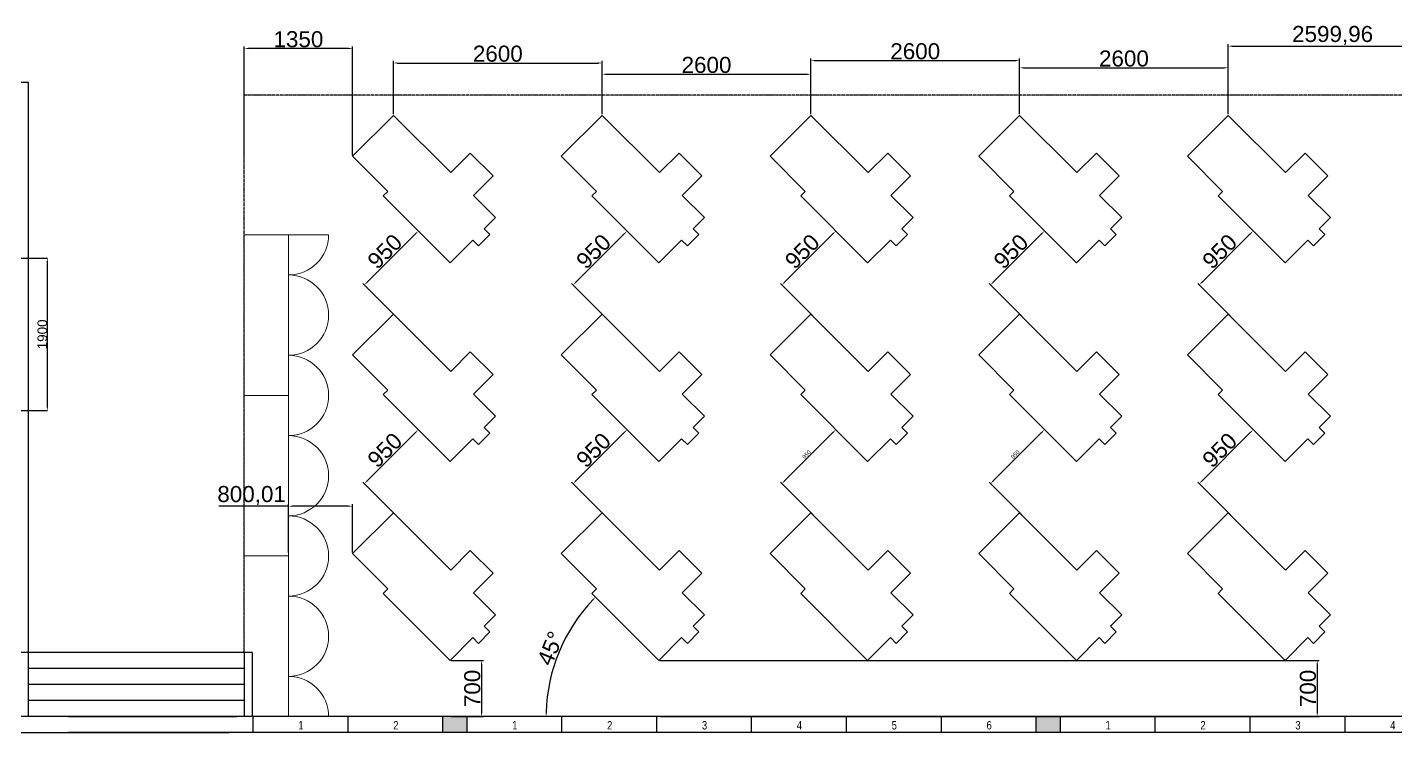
# Model space of a CAD drawing. Header units: millimetres. Extents: x 18768 to 1484868, y -11027 to 520152.
# Drawn here: x 1379301 to 1396347, y 208956 to 217740 of the extents above; entities that cross this region are included whole.
import ezdxf

# ---------------------------------------------------------------- set-up
doc = ezdxf.new("R2010")
doc.units = ezdxf.units.MM
doc.linetypes.add('DIVIDE', pattern=[2.15, 1.5, -0.2, 0.05, -0.15, 0.05, -0.2])
for name, color, linetype in [('A Construir', 1, 'Continuous'), ('L025-IMAGIN', 1, 'DIVIDE'), ('L035-TEXTO', 40, 'Continuous'), ('PAREDES', 7, 'Continuous')]:
    doc.layers.add(name, color=color, linetype=linetype)
doc.styles.get("Standard").update_dxf_attribs({"font": 'arial.ttf'})
doc.dimstyles.new('Anotativo', dxfattribs={"dimscale": 0, "dimtxt": 2.5, "dimasz": 2.5, "dimexe": 1.25, "dimexo": 0.625, "dimtad": 1, "dimtxsty": 'Standard', "dimcen": 2.5, "dimadec": 0, "dimazin": 0, "dimtfac": 1, "dimtmove": 0, "dimatfit": 3, "dimfxl": 1, "dimarcsym": 0})
doc.dimstyles.new('ISO-25', dxfattribs={"dimtxt": 2.5, "dimasz": 2.5, "dimexe": 1.25, "dimexo": 0.625, "dimtad": 1, "dimtxsty": 'Standard', "dimcen": 2.5, "dimadec": 0, "dimazin": 0, "dimtfac": 1, "dimtmove": 0, "dimatfit": 3, "dimfxl": 1, "dimarcsym": 0})

# ---------------------------------------------------------------- blocks, each defined once
blk = doc.blocks.new('*D299')
at = {"color": 0, "lineweight": -2, "transparency": 16777216}
for p, q in [((1379195, 214866), (1379551, 214866)), ((1379550, 214806), (1379550, 213026)), ((1379195, 212966), (1379551, 212966))]:
    blk.add_line(p, q, dxfattribs=at)
at = {"color": 0, "lineweight": 15, "transparency": 16777216}
for points in [[(1379540, 214806), (1379560, 214806), (1379550, 214866)], [(1379540, 213026), (1379560, 213026), (1379550, 212966)]]:
    blk.add_solid(points, dxfattribs=at)
at = {"layer": 'DEFPOINTS', "color": 0, "lineweight": 15, "transparency": 16777216}
for p in [(1379194, 214866), (1379194, 212966), (1379550, 212966)]:
    blk.add_point(p, dxfattribs=at)
at = {"color": 0, "transparency": 16777216, "insert": (1379488, 213916), "char_height": 120, "attachment_point": 5, "rotation": 90}
blk.add_mtext('1900', dxfattribs=at)
blk = doc.blocks.new('*D432')
at = {"layer": 'DEFPOINTS', "color": 0, "linetype": 'ByBlock', "lineweight": 15, "transparency": 16777216}
for p in [(1412341, 210690), (1411507, 209856), (1412674, 209656), (1382003, 209156), (1416653, 209156)]:
    blk.add_point(p, dxfattribs=at)
at = {"layer": 'PAREDES', "color": 0, "linetype": 'ByBlock', "lineweight": -2, "transparency": 16777216}
blk.add_arc((1410807, 209156), 1933, 1.4823, 43.5177, dxfattribs=at)
at = {"layer": 'PAREDES', "color": 0, "linetype": 'ByBlock', "lineweight": 15, "transparency": 16777216}
for points in [[(1412203, 210481), (1412215, 210493), (1412174, 210523)], [(1412747, 209206), (1412731, 209206), (1412740, 209156)]]:
    blk.add_solid(points, dxfattribs=at)
at = {"layer": 'PAREDES', "color": 0, "linetype": 'ByBlock', "lineweight": 15, "transparency": 16777216, "insert": (1412698, 209939), "char_height": 200, "attachment_point": 5, "rotation": 292.5}
blk.add_mtext('45°', dxfattribs=at)
blk = doc.blocks.new('*D433')
at = {"layer": 'DEFPOINTS', "color": 0, "linetype": 'ByBlock', "lineweight": 15, "transparency": 16777216}
for p in [(1384570, 212331), (1383500, 212057), (1383898, 211659)]:
    blk.add_point(p, dxfattribs=at)
at = {"layer": 'PAREDES', "color": 0, "linetype": 'ByBlock', "lineweight": -2, "transparency": 16777216}
for p, q in [((1384561, 212340), (1384154, 212746)), ((1384136, 212693), (1383535, 212092)), ((1383889, 211668), (1383482, 212075))]:
    blk.add_line(p, q, dxfattribs=at)
at = {"layer": 'PAREDES', "color": 0, "linetype": 'ByBlock', "lineweight": 15, "transparency": 16777216}
for points in [[(1384131, 212699), (1384142, 212687), (1384172, 212729)], [(1383530, 212098), (1383541, 212086), (1383500, 212057)]]:
    blk.add_solid(points, dxfattribs=at)
at = {"layer": 'PAREDES', "color": 0, "linetype": 'ByBlock', "lineweight": 15, "transparency": 16777216, "insert": (1383755, 212474), "char_height": 200, "attachment_point": 5, "rotation": 45}
blk.add_mtext('950', dxfattribs=at)
blk = doc.blocks.new('*D434')
at = {"layer": 'DEFPOINTS', "color": 0, "linetype": 'ByBlock', "lineweight": 15, "transparency": 16777216}
for p in [(1384570, 214806), (1383500, 214532), (1383898, 214134)]:
    blk.add_point(p, dxfattribs=at)
at = {"layer": 'PAREDES', "color": 0, "linetype": 'ByBlock', "lineweight": -2, "transparency": 16777216}
for p, q in [((1384136, 215168), (1383535, 214567)), ((1384561, 214815), (1384154, 215221)), ((1383889, 214143), (1383482, 214549))]:
    blk.add_line(p, q, dxfattribs=at)
at = {"layer": 'PAREDES', "color": 0, "linetype": 'ByBlock', "lineweight": 15, "transparency": 16777216}
for points in [[(1384131, 215174), (1384142, 215162), (1384172, 215203)], [(1383530, 214573), (1383541, 214561), (1383500, 214532)]]:
    blk.add_solid(points, dxfattribs=at)
at = {"layer": 'PAREDES', "color": 0, "linetype": 'ByBlock', "lineweight": 15, "transparency": 16777216, "insert": (1383755, 214949), "char_height": 200, "attachment_point": 5, "rotation": 45}
blk.add_mtext('950', dxfattribs=at)
blk = doc.blocks.new('*D435')
at = {"layer": 'DEFPOINTS', "color": 0, "linetype": 'ByBlock', "lineweight": 15, "transparency": 16777216}
for p in [(1389770, 212331), (1388700, 212057), (1389098, 211659)]:
    blk.add_point(p, dxfattribs=at)
at = {"layer": 'PAREDES', "color": 0, "linetype": 'ByBlock', "lineweight": -2, "transparency": 16777216}
for p, q in [((1389761, 212340), (1389354, 212746)), ((1389336, 212693), (1388735, 212092)), ((1389089, 211668), (1388682, 212075))]:
    blk.add_line(p, q, dxfattribs=at)
at = {"layer": 'PAREDES', "color": 0, "linetype": 'ByBlock', "lineweight": 15, "transparency": 16777216}
for points in [[(1389331, 212699), (1389342, 212687), (1389372, 212729)], [(1388730, 212098), (1388741, 212086), (1388700, 212057)]]:
    blk.add_solid(points, dxfattribs=at)
at = {"layer": 'PAREDES', "color": 0, "linetype": 'ByBlock', "lineweight": 15, "transparency": 16777216, "insert": (1389009, 212420), "char_height": 50, "attachment_point": 5, "rotation": 45}
blk.add_mtext('950', dxfattribs=at)
blk = doc.blocks.new('*D436')
at = {"layer": 'DEFPOINTS', "color": 0, "linetype": 'ByBlock', "lineweight": 15, "transparency": 16777216}
for p in [(1389770, 214806), (1388700, 214532), (1389098, 214134)]:
    blk.add_point(p, dxfattribs=at)
at = {"layer": 'PAREDES', "color": 0, "linetype": 'ByBlock', "lineweight": -2, "transparency": 16777216}
for p, q in [((1389336, 215168), (1388735, 214567)), ((1389761, 214815), (1389354, 215221)), ((1389089, 214143), (1388682, 214549))]:
    blk.add_line(p, q, dxfattribs=at)
at = {"layer": 'PAREDES', "color": 0, "linetype": 'ByBlock', "lineweight": 15, "transparency": 16777216}
for points in [[(1389331, 215174), (1389342, 215162), (1389372, 215203)], [(1388730, 214573), (1388741, 214561), (1388700, 214532)]]:
    blk.add_solid(points, dxfattribs=at)
at = {"layer": 'PAREDES', "color": 0, "linetype": 'ByBlock', "lineweight": 15, "transparency": 16777216, "insert": (1388955, 214949), "char_height": 200, "attachment_point": 5, "rotation": 45}
blk.add_mtext('950', dxfattribs=at)
blk = doc.blocks.new('*D437')
at = {"layer": 'DEFPOINTS', "color": 0, "linetype": 'ByBlock', "lineweight": 15, "transparency": 16777216}
for p in [(1392370, 212331), (1391300, 212057), (1391698, 211659)]:
    blk.add_point(p, dxfattribs=at)
at = {"layer": 'PAREDES', "color": 0, "linetype": 'ByBlock', "lineweight": -2, "transparency": 16777216}
for p, q in [((1392361, 212340), (1391954, 212746)), ((1391936, 212693), (1391335, 212092)), ((1391689, 211668), (1391282, 212075))]:
    blk.add_line(p, q, dxfattribs=at)
at = {"layer": 'PAREDES', "color": 0, "linetype": 'ByBlock', "lineweight": 15, "transparency": 16777216}
for points in [[(1391931, 212699), (1391942, 212687), (1391972, 212729)], [(1391330, 212098), (1391341, 212086), (1391300, 212057)]]:
    blk.add_solid(points, dxfattribs=at)
at = {"layer": 'PAREDES', "color": 0, "linetype": 'ByBlock', "lineweight": 15, "transparency": 16777216, "insert": (1391609, 212420), "char_height": 50, "attachment_point": 5, "rotation": 45}
blk.add_mtext('950', dxfattribs=at)
blk = doc.blocks.new('*D438')
at = {"layer": 'DEFPOINTS', "color": 0, "linetype": 'ByBlock', "lineweight": 15, "transparency": 16777216}
for p in [(1392370, 214806), (1391300, 214532), (1391698, 214134)]:
    blk.add_point(p, dxfattribs=at)
at = {"layer": 'PAREDES', "color": 0, "linetype": 'ByBlock', "lineweight": -2, "transparency": 16777216}
for p, q in [((1391936, 215168), (1391335, 214567)), ((1392361, 214815), (1391954, 215221)), ((1391689, 214143), (1391282, 214549))]:
    blk.add_line(p, q, dxfattribs=at)
at = {"layer": 'PAREDES', "color": 0, "linetype": 'ByBlock', "lineweight": 15, "transparency": 16777216}
for points in [[(1391931, 215174), (1391942, 215162), (1391972, 215203)], [(1391330, 214573), (1391341, 214561), (1391300, 214532)]]:
    blk.add_solid(points, dxfattribs=at)
at = {"layer": 'PAREDES', "color": 0, "linetype": 'ByBlock', "lineweight": 15, "transparency": 16777216, "insert": (1391555, 214949), "char_height": 200, "attachment_point": 5, "rotation": 45}
blk.add_mtext('950', dxfattribs=at)
blk = doc.blocks.new('*D439')
at = {"layer": 'DEFPOINTS', "color": 0, "linetype": 'ByBlock', "lineweight": 15, "transparency": 16777216}
for p in [(1394970, 212331), (1393900, 212057), (1394298, 211659)]:
    blk.add_point(p, dxfattribs=at)
at = {"layer": 'PAREDES', "color": 0, "linetype": 'ByBlock', "lineweight": -2, "transparency": 16777216}
for p, q in [((1394961, 212340), (1394554, 212746)), ((1394536, 212693), (1393935, 212092)), ((1394289, 211668), (1393882, 212075))]:
    blk.add_line(p, q, dxfattribs=at)
at = {"layer": 'PAREDES', "color": 0, "linetype": 'ByBlock', "lineweight": 15, "transparency": 16777216}
for points in [[(1394531, 212699), (1394542, 212687), (1394572, 212729)], [(1393930, 212098), (1393941, 212086), (1393900, 212057)]]:
    blk.add_solid(points, dxfattribs=at)
at = {"layer": 'PAREDES', "color": 0, "linetype": 'ByBlock', "lineweight": 15, "transparency": 16777216, "insert": (1394155, 212474), "char_height": 200, "attachment_point": 5, "rotation": 45}
blk.add_mtext('950', dxfattribs=at)
blk = doc.blocks.new('*D440')
at = {"layer": 'DEFPOINTS', "color": 0, "linetype": 'ByBlock', "lineweight": 15, "transparency": 16777216}
for p in [(1394970, 214806), (1393900, 214532), (1394298, 214134)]:
    blk.add_point(p, dxfattribs=at)
at = {"layer": 'PAREDES', "color": 0, "linetype": 'ByBlock', "lineweight": -2, "transparency": 16777216}
for p, q in [((1394536, 215168), (1393935, 214567)), ((1394961, 214815), (1394554, 215221)), ((1394289, 214143), (1393882, 214549))]:
    blk.add_line(p, q, dxfattribs=at)
at = {"layer": 'PAREDES', "color": 0, "linetype": 'ByBlock', "lineweight": 15, "transparency": 16777216}
for points in [[(1394531, 215174), (1394542, 215162), (1394572, 215203)], [(1393930, 214573), (1393941, 214561), (1393900, 214532)]]:
    blk.add_solid(points, dxfattribs=at)
at = {"layer": 'PAREDES', "color": 0, "linetype": 'ByBlock', "lineweight": 15, "transparency": 16777216, "insert": (1394155, 214949), "char_height": 200, "attachment_point": 5, "rotation": 45}
blk.add_mtext('950', dxfattribs=at)
blk = doc.blocks.new('*D441')
at = {"layer": 'DEFPOINTS', "color": 0, "linetype": 'ByBlock', "lineweight": 15, "transparency": 16777216}
for p in [(1387170, 212331), (1386100, 212057), (1386498, 211659)]:
    blk.add_point(p, dxfattribs=at)
at = {"layer": 'PAREDES', "color": 0, "linetype": 'ByBlock', "lineweight": -2, "transparency": 16777216}
for p, q in [((1387161, 212340), (1386754, 212746)), ((1386736, 212693), (1386135, 212092)), ((1386489, 211668), (1386082, 212075))]:
    blk.add_line(p, q, dxfattribs=at)
at = {"layer": 'PAREDES', "color": 0, "linetype": 'ByBlock', "lineweight": 15, "transparency": 16777216}
for points in [[(1386731, 212699), (1386742, 212687), (1386772, 212729)], [(1386130, 212098), (1386141, 212086), (1386100, 212057)]]:
    blk.add_solid(points, dxfattribs=at)
at = {"layer": 'PAREDES', "color": 0, "linetype": 'ByBlock', "lineweight": 15, "transparency": 16777216, "insert": (1386355, 212474), "char_height": 200, "attachment_point": 5, "rotation": 45}
blk.add_mtext('950', dxfattribs=at)
blk = doc.blocks.new('*D442')
at = {"layer": 'DEFPOINTS', "color": 0, "linetype": 'ByBlock', "lineweight": 15, "transparency": 16777216}
for p in [(1387170, 214806), (1386100, 214532), (1386498, 214134)]:
    blk.add_point(p, dxfattribs=at)
at = {"layer": 'PAREDES', "color": 0, "linetype": 'ByBlock', "lineweight": -2, "transparency": 16777216}
for p, q in [((1386736, 215168), (1386135, 214567)), ((1387161, 214815), (1386754, 215221)), ((1386489, 214143), (1386082, 214549))]:
    blk.add_line(p, q, dxfattribs=at)
at = {"layer": 'PAREDES', "color": 0, "linetype": 'ByBlock', "lineweight": 15, "transparency": 16777216}
for points in [[(1386731, 215174), (1386742, 215162), (1386772, 215203)], [(1386130, 214573), (1386141, 214561), (1386100, 214532)]]:
    blk.add_solid(points, dxfattribs=at)
at = {"layer": 'PAREDES', "color": 0, "linetype": 'ByBlock', "lineweight": 15, "transparency": 16777216, "insert": (1386355, 214949), "char_height": 200, "attachment_point": 5, "rotation": 45}
blk.add_mtext('950', dxfattribs=at)
blk = doc.blocks.new('*D443')
at = {"layer": 'DEFPOINTS', "color": 0, "linetype": 'ByBlock', "lineweight": 15, "transparency": 16777216}
for p in [(1384570, 209856), (1384570, 209156), (1384960, 209156)]:
    blk.add_point(p, dxfattribs=at)
at = {"layer": 'PAREDES', "color": 0, "linetype": 'ByBlock', "lineweight": -2, "transparency": 16777216}
for p, q in [((1384582, 209856), (1384985, 209856)), ((1384960, 209806), (1384960, 209206)), ((1384582, 209156), (1384985, 209156))]:
    blk.add_line(p, q, dxfattribs=at)
at = {"layer": 'PAREDES', "color": 0, "linetype": 'ByBlock', "lineweight": 15, "transparency": 16777216}
for points in [[(1384952, 209806), (1384968, 209806), (1384960, 209856)], [(1384952, 209206), (1384968, 209206), (1384960, 209156)]]:
    blk.add_solid(points, dxfattribs=at)
at = {"layer": 'PAREDES', "color": 0, "linetype": 'ByBlock', "lineweight": 15, "transparency": 16777216, "insert": (1384845, 209506), "char_height": 200, "attachment_point": 5, "rotation": 90}
blk.add_mtext('700', dxfattribs=at)
blk = doc.blocks.new('*D444')
at = {"layer": 'DEFPOINTS', "color": 0, "linetype": 'ByBlock', "lineweight": 15, "transparency": 16777216}
for p in [(1382553, 211776), (1382553, 211185), (1383353, 211185)]:
    blk.add_point(p, dxfattribs=at)
at = {"layer": 'PAREDES', "color": 0, "linetype": 'ByBlock', "lineweight": -2, "transparency": 16777216}
for p, q in [((1382553, 211776), (1381686, 211776)), ((1382553, 211198), (1382553, 211801)), ((1383303, 211776), (1382603, 211776)), ((1383353, 211198), (1383353, 211801))]:
    blk.add_line(p, q, dxfattribs=at)
at = {"layer": 'PAREDES', "color": 0, "linetype": 'ByBlock', "lineweight": 15, "transparency": 16777216}
for points in [[(1382603, 211784), (1382603, 211768), (1382553, 211776)], [(1383303, 211784), (1383303, 211768), (1383353, 211776)]]:
    blk.add_solid(points, dxfattribs=at)
at = {"layer": 'PAREDES', "color": 0, "linetype": 'ByBlock', "lineweight": 15, "transparency": 16777216, "insert": (1382095, 211909), "char_height": 200, "attachment_point": 5}
blk.add_mtext('800,01', dxfattribs=at)
blk = doc.blocks.new('*D447')
at = {"layer": 'DEFPOINTS', "color": 0, "linetype": 'ByBlock', "lineweight": 15, "transparency": 16777216}
for p in [(1387170, 209856), (1387170, 209156), (1395370, 209156)]:
    blk.add_point(p, dxfattribs=at)
at = {"layer": 'PAREDES', "color": 0, "linetype": 'ByBlock', "lineweight": -2, "transparency": 16777216}
for p, q in [((1387182, 209856), (1395395, 209856)), ((1395370, 209806), (1395370, 209206)), ((1387182, 209156), (1395395, 209156))]:
    blk.add_line(p, q, dxfattribs=at)
at = {"layer": 'PAREDES', "color": 0, "linetype": 'ByBlock', "lineweight": 15, "transparency": 16777216}
for points in [[(1395362, 209806), (1395378, 209806), (1395370, 209856)], [(1395362, 209206), (1395378, 209206), (1395370, 209156)]]:
    blk.add_solid(points, dxfattribs=at)
at = {"layer": 'PAREDES', "color": 0, "linetype": 'ByBlock', "lineweight": 15, "transparency": 16777216, "insert": (1395255, 209506), "char_height": 200, "attachment_point": 5, "rotation": 90}
blk.add_mtext('700', dxfattribs=at)
blk = doc.blocks.new('*D448')
at = {"layer": 'DEFPOINTS', "color": 0, "linetype": 'ByBlock', "lineweight": 15, "transparency": 16777216}
for p in [(1386462, 217296), (1383862, 216644), (1386462, 216644)]:
    blk.add_point(p, dxfattribs=at)
at = {"layer": 'PAREDES', "color": 0, "linetype": 'ByBlock', "lineweight": -2, "transparency": 16777216}
for p, q in [((1383862, 216657), (1383862, 217321)), ((1383912, 217296), (1386412, 217296)), ((1386462, 216657), (1386462, 217321))]:
    blk.add_line(p, q, dxfattribs=at)
at = {"layer": 'PAREDES', "color": 0, "linetype": 'ByBlock', "lineweight": 15, "transparency": 16777216}
for points in [[(1383912, 217304), (1383912, 217288), (1383862, 217296)], [(1386412, 217304), (1386412, 217288), (1386462, 217296)]]:
    blk.add_solid(points, dxfattribs=at)
at = {"layer": 'PAREDES', "color": 0, "linetype": 'ByBlock', "lineweight": 15, "transparency": 16777216, "insert": (1385162, 217411), "char_height": 200, "attachment_point": 5}
blk.add_mtext('2600', dxfattribs=at)
blk = doc.blocks.new('*D449')
at = {"layer": 'DEFPOINTS', "color": 0, "linetype": 'ByBlock', "lineweight": 15, "transparency": 16777216}
for p in [(1389062, 217156), (1386462, 216644), (1389062, 216644)]:
    blk.add_point(p, dxfattribs=at)
at = {"layer": 'PAREDES', "color": 0, "linetype": 'ByBlock', "lineweight": -2, "transparency": 16777216}
for p, q in [((1386462, 216657), (1386462, 217181)), ((1389062, 216657), (1389062, 217181)), ((1386512, 217156), (1389012, 217156))]:
    blk.add_line(p, q, dxfattribs=at)
at = {"layer": 'PAREDES', "color": 0, "linetype": 'ByBlock', "lineweight": 15, "transparency": 16777216}
for points in [[(1386512, 217164), (1386512, 217148), (1386462, 217156)], [(1389012, 217164), (1389012, 217148), (1389062, 217156)]]:
    blk.add_solid(points, dxfattribs=at)
at = {"layer": 'PAREDES', "color": 0, "linetype": 'ByBlock', "lineweight": 15, "transparency": 16777216, "insert": (1387762, 217271), "char_height": 200, "attachment_point": 5}
blk.add_mtext('2600', dxfattribs=at)
blk = doc.blocks.new('*D450')
at = {"layer": 'DEFPOINTS', "color": 0, "linetype": 'ByBlock', "lineweight": 15, "transparency": 16777216}
for p in [(1391662, 217326), (1389062, 216644), (1391662, 216644)]:
    blk.add_point(p, dxfattribs=at)
at = {"layer": 'PAREDES', "color": 0, "linetype": 'ByBlock', "lineweight": -2, "transparency": 16777216}
for p, q in [((1389062, 216657), (1389062, 217351)), ((1391662, 216657), (1391662, 217351)), ((1389112, 217326), (1391612, 217326))]:
    blk.add_line(p, q, dxfattribs=at)
at = {"layer": 'PAREDES', "color": 0, "linetype": 'ByBlock', "lineweight": 15, "transparency": 16777216}
for points in [[(1389112, 217334), (1389112, 217318), (1389062, 217326)], [(1391612, 217334), (1391612, 217318), (1391662, 217326)]]:
    blk.add_solid(points, dxfattribs=at)
at = {"layer": 'PAREDES', "color": 0, "linetype": 'ByBlock', "lineweight": 15, "transparency": 16777216, "insert": (1390362, 217441), "char_height": 200, "attachment_point": 5}
blk.add_mtext('2600', dxfattribs=at)
blk = doc.blocks.new('*D451')
at = {"layer": 'DEFPOINTS', "color": 0, "linetype": 'ByBlock', "lineweight": 15, "transparency": 16777216}
for p in [(1394262, 217236), (1391662, 216644), (1394262, 216644)]:
    blk.add_point(p, dxfattribs=at)
at = {"layer": 'PAREDES', "color": 0, "linetype": 'ByBlock', "lineweight": -2, "transparency": 16777216}
for p, q in [((1391662, 216657), (1391662, 217261)), ((1391712, 217236), (1394212, 217236)), ((1394262, 216657), (1394262, 217261))]:
    blk.add_line(p, q, dxfattribs=at)
at = {"layer": 'PAREDES', "color": 0, "linetype": 'ByBlock', "lineweight": 15, "transparency": 16777216}
for points in [[(1391712, 217244), (1391712, 217228), (1391662, 217236)], [(1394212, 217244), (1394212, 217228), (1394262, 217236)]]:
    blk.add_solid(points, dxfattribs=at)
at = {"layer": 'PAREDES', "color": 0, "linetype": 'ByBlock', "lineweight": 15, "transparency": 16777216, "insert": (1392962, 217351), "char_height": 200, "attachment_point": 5}
blk.add_mtext('2600', dxfattribs=at)
blk = doc.blocks.new('*D452')
at = {"layer": 'DEFPOINTS', "color": 0, "linetype": 'ByBlock', "lineweight": 15, "transparency": 16777216}
for p in [(1396862, 217506), (1394262, 216644), (1396862, 216644)]:
    blk.add_point(p, dxfattribs=at)
at = {"layer": 'PAREDES', "color": 0, "linetype": 'ByBlock', "lineweight": -2, "transparency": 16777216}
for p, q in [((1394262, 216657), (1394262, 217531)), ((1394312, 217506), (1396812, 217506)), ((1396862, 216657), (1396862, 217531))]:
    blk.add_line(p, q, dxfattribs=at)
at = {"layer": 'PAREDES', "color": 0, "linetype": 'ByBlock', "lineweight": 15, "transparency": 16777216}
for points in [[(1394312, 217514), (1394312, 217498), (1394262, 217506)], [(1396812, 217514), (1396812, 217498), (1396862, 217506)]]:
    blk.add_solid(points, dxfattribs=at)
at = {"layer": 'PAREDES', "color": 0, "linetype": 'ByBlock', "lineweight": 15, "transparency": 16777216, "insert": (1395562, 217639), "char_height": 200, "attachment_point": 5}
blk.add_mtext('2599,96', dxfattribs=at)
blk = doc.blocks.new('*D453')
at = {"layer": 'DEFPOINTS', "color": 0, "linetype": 'ByBlock', "lineweight": 15, "transparency": 16777216}
for p in [(1386335, 210690), (1386046, 210209), (1387170, 209856), (1382003, 209156), (1416653, 209156)]:
    blk.add_point(p, dxfattribs=at)
at = {"layer": 'PAREDES', "color": 0, "linetype": 'ByBlock', "lineweight": -2, "transparency": 16777216}
blk.add_arc((1387870, 209156), 2106, 136.3604, 178.6396, dxfattribs=at)
at = {"layer": 'PAREDES', "color": 0, "linetype": 'ByBlock', "lineweight": 15, "transparency": 16777216}
for points in [[(1386340, 210615), (1386351, 210604), (1386380, 210645)], [(1385773, 209206), (1385756, 209206), (1385764, 209156)]]:
    blk.add_solid(points, dxfattribs=at)
at = {"layer": 'PAREDES', "color": 0, "linetype": 'ByBlock', "lineweight": 15, "transparency": 16777216, "insert": (1385818, 210006), "char_height": 200, "attachment_point": 5, "rotation": 67.5}
blk.add_mtext('45°', dxfattribs=at)
blk = doc.blocks.new('*D454')
at = {"layer": 'DEFPOINTS', "color": 0, "linetype": 'ByBlock', "lineweight": 15, "transparency": 16777216}
for p in [(1382003, 217476), (1382003, 216135), (1383353, 216135)]:
    blk.add_point(p, dxfattribs=at)
at = {"layer": 'PAREDES', "color": 0, "linetype": 'ByBlock', "lineweight": -2, "transparency": 16777216}
for p, q in [((1382003, 216148), (1382003, 217501)), ((1383303, 217476), (1382053, 217476)), ((1383353, 216148), (1383353, 217501))]:
    blk.add_line(p, q, dxfattribs=at)
at = {"layer": 'PAREDES', "color": 0, "linetype": 'ByBlock', "lineweight": 15, "transparency": 16777216}
for points in [[(1382053, 217484), (1382053, 217468), (1382003, 217476)], [(1383303, 217484), (1383303, 217468), (1383353, 217476)]]:
    blk.add_solid(points, dxfattribs=at)
at = {"layer": 'PAREDES', "color": 0, "linetype": 'ByBlock', "lineweight": 15, "transparency": 16777216, "insert": (1382678, 217591), "char_height": 200, "attachment_point": 5}
blk.add_mtext('1350', dxfattribs=at)

msp = doc.modelspace()

# ---------------------------------------------------------------- hatches: boundary and pattern name
h = msp.add_hatch(color=1)
h.dxf.hatch_style = 1
h.paths.add_polyline_path([(1414047.298, 209155.995), (1414047.298, 208955.995), (1414387.298, 208955.995), (1414387.298, 209155.995)])
h.paths.add_polyline_path([(1406955.298, 209155.995), (1406655.298, 209155.995), (1406655.298, 208955.995), (1406955.298, 208955.995)])
h.paths.add_polyline_path([(1399563.298, 208955.995), (1399563.298, 209155.995), (1399258.298, 209155.995), (1399258.298, 208955.995)])
h.paths.add_polyline_path([(1392166.298, 209155.995), (1391866.298, 209155.995), (1391866.298, 208955.995), (1392166.298, 208955.995)])
h.paths.add_polyline_path([(1384774.298, 209155.995), (1384474.298, 209155.995), (1384474.298, 208955.995), (1384774.298, 208955.995)])
h = msp.add_hatch(color=1)
h.dxf.hatch_style = 1
h.paths.add_polyline_path([(1414047.298, 209155.995), (1414047.298, 208955.995), (1414387.298, 208955.995), (1414387.298, 209155.995)])
h.paths.add_polyline_path([(1406955.298, 209155.995), (1406655.298, 209155.995), (1406655.298, 208955.995), (1406955.298, 208955.995)])
h.paths.add_polyline_path([(1399563.298, 208955.995), (1399563.298, 209155.995), (1399258.298, 209155.995), (1399258.298, 208955.995)])
h.paths.add_polyline_path([(1392166.298, 209155.995), (1391866.298, 209155.995), (1391866.298, 208955.995), (1392166.298, 208955.995)])
h.paths.add_polyline_path([(1384774.298, 209155.995), (1384474.298, 209155.995), (1384474.298, 208955.995), (1384774.298, 208955.995)])
h = msp.add_hatch(color=1)
h.dxf.hatch_style = 1
h.paths.add_polyline_path([(1414047.298, 209155.995), (1414047.298, 208955.995), (1414387.298, 208955.995), (1414387.298, 209155.995)])
h.paths.add_polyline_path([(1406955.298, 209155.995), (1406655.298, 209155.995), (1406655.298, 208955.995), (1406955.298, 208955.995)])
h.paths.add_polyline_path([(1399563.298, 208955.995), (1399563.298, 209155.995), (1399258.298, 209155.995), (1399258.298, 208955.995)])
h.paths.add_polyline_path([(1392166.298, 209155.995), (1391866.298, 209155.995), (1391866.298, 208955.995), (1392166.298, 208955.995)])
h.paths.add_polyline_path([(1384774.298, 209155.995), (1384474.298, 209155.995), (1384474.298, 208955.995), (1384774.298, 208955.995)])

# ---------------------------------------------------------------- linework, layer by layer
for p, q in [((1385064.498, 215159.31), (1384923.076, 215017.889)), ((1387664.501, 215159.31), (1387523.08, 215017.889)), ((1390264.501, 215159.31), (1390123.08, 215017.889)), ((1392864.501, 215159.31), (1392723.08, 215017.889)), ((1395464.501, 215159.31), (1395323.08, 215017.889)), ((1385064.498, 212684.432), (1384923.076, 212543.01)), ((1387664.501, 212684.432), (1387523.08, 212543.01)), ((1390264.501, 212684.432), (1390123.08, 212543.01)), ((1392864.501, 212684.432), (1392723.08, 212543.01)), ((1395464.501, 212684.432), (1395323.08, 212543.01)), ((1385064.503, 210209.548), (1384923.081, 210068.127)), ((1387664.506, 210209.548), (1387523.085, 210068.127)), ((1390264.506, 210209.548), (1390123.085, 210068.127)), ((1392864.506, 210209.548), (1392723.085, 210068.127))]:
    msp.add_line(p, q)
at = {"color": 1}
for p, q in [((1382110.298, 209155.995), (1382110.298, 208955.995)), ((1382110.298, 209155.995), (1382110.298, 208955.995)), ((1382110.298, 209155.995), (1382110.298, 208955.995)), ((1382110.298, 209155.995), (1382110.298, 208955.995)), ((1382110.298, 209155.995), (1382110.298, 208955.995)), ((1382110.298, 209155.995), (1382110.298, 208955.995)), ((1382110.298, 209155.995), (1382110.298, 208955.995)), ((1382110.298, 209155.995), (1382110.298, 208955.995)), ((1382110.298, 209155.995), (1382110.298, 208955.995)), ((1383292.298, 209155.995), (1383292.298, 208955.995)), ((1383292.298, 209155.995), (1383292.298, 208955.995)), ((1383292.298, 209155.995), (1383292.298, 208955.995)), ((1384474.298, 209155.995), (1384474.298, 208955.995)), ((1384474.298, 209155.995), (1384474.298, 208955.995)), ((1384474.298, 209155.995), (1384474.298, 208955.995)), ((1384774.298, 209155.995), (1384774.298, 208955.995)), ((1384774.298, 209155.995), (1384774.298, 208955.995)), ((1384774.298, 209155.995), (1384774.298, 208955.995)), ((1385956.298, 209155.995), (1385956.298, 208955.995)), ((1385956.298, 209155.995), (1385956.298, 208955.995)), ((1385956.298, 209155.995), (1385956.298, 208955.995)), ((1387138.298, 209155.995), (1387138.298, 208955.995)), ((1387138.298, 209155.995), (1387138.298, 208955.995)), ((1387138.298, 209155.995), (1387138.298, 208955.995)), ((1388320.298, 209155.995), (1388320.298, 208955.995)), ((1388320.298, 209155.995), (1388320.298, 208955.995)), ((1388320.298, 209155.995), (1388320.298, 208955.995)), ((1389502.298, 209155.995), (1389502.298, 208955.995)), ((1389502.298, 209155.995), (1389502.298, 208955.995)), ((1389502.298, 209155.995), (1389502.298, 208955.995)), ((1389502.298, 209155.995), (1389502.298, 208955.995)), ((1389502.298, 209155.995), (1389502.298, 208955.995)), ((1389502.298, 209155.995), (1389502.298, 208955.995)), ((1389502.298, 209155.995), (1389502.298, 208955.995)), ((1389502.298, 209155.995), (1389502.298, 208955.995)), ((1389502.298, 209155.995), (1389502.298, 208955.995)), ((1390684.298, 209155.995), (1390684.298, 208955.995)), ((1390684.298, 209155.995), (1390684.298, 208955.995)), ((1390684.298, 209155.995), (1390684.298, 208955.995)), ((1391866.298, 209155.995), (1391866.298, 208955.995)), ((1391866.298, 209155.995), (1391866.298, 208955.995)), ((1391866.298, 209155.995), (1391866.298, 208955.995)), ((1392166.298, 209155.995), (1392166.298, 208955.995)), ((1392166.298, 209155.995), (1392166.298, 208955.995)), ((1392166.298, 209155.995), (1392166.298, 208955.995)), ((1393348.298, 209155.995), (1393348.298, 208955.995)), ((1393348.298, 209155.995), (1393348.298, 208955.995)), ((1393348.298, 209155.995), (1393348.298, 208955.995)), ((1394530.298, 209155.995), (1394530.298, 208955.995)), ((1394530.298, 209155.995), (1394530.298, 208955.995)), ((1394530.298, 209155.995), (1394530.298, 208955.995)), ((1395712.298, 209155.995), (1395712.298, 208955.995)), ((1395712.298, 209155.995), (1395712.298, 208955.995)), ((1395712.298, 209155.995), (1395712.298, 208955.995))]:
    msp.add_line(p, q, dxfattribs=at)
for points in [[(1383791.706, 215696.712), (1383353.299, 216135.118), (1383862.416, 216644.235), (1384576.377, 215930.274), (1384819.521, 216173.417), (1385102.363, 215890.574), (1384859.22, 215647.431)], [(1386391.709, 215696.712), (1385953.302, 216135.118), (1386462.419, 216644.235), (1387176.38, 215930.274), (1387419.524, 216173.417), (1387702.366, 215890.574), (1387459.223, 215647.431)], [(1388991.709, 215696.712), (1388553.302, 216135.118), (1389062.419, 216644.235), (1389776.38, 215930.274), (1390019.524, 216173.417), (1390302.366, 215890.574), (1390059.223, 215647.431)], [(1391591.709, 215696.712), (1391153.302, 216135.118), (1391662.419, 216644.235), (1392376.38, 215930.274), (1392619.524, 216173.417), (1392902.366, 215890.574), (1392659.223, 215647.431)], [(1394191.709, 215696.712), (1393753.302, 216135.118), (1394262.419, 216644.235), (1394976.38, 215930.274), (1395219.524, 216173.417), (1395502.366, 215890.574), (1395259.223, 215647.431)], [(1383791.706, 215696.712), (1383735.137, 215640.143), (1384569.523, 214805.757), (1384852.366, 215088.6), (1384923.076, 215017.889)], [(1384859.22, 215647.431), (1385135.208, 215371.443), (1384993.787, 215230.021), (1385064.498, 215159.31)], [(1386391.709, 215696.712), (1386335.14, 215640.143), (1387169.526, 214805.757), (1387452.369, 215088.6), (1387523.08, 215017.889)], [(1387459.223, 215647.431), (1387735.212, 215371.443), (1387593.79, 215230.021), (1387664.501, 215159.31)], [(1388991.709, 215696.712), (1388935.14, 215640.143), (1389769.526, 214805.757), (1390052.369, 215088.6), (1390123.08, 215017.889)], [(1390059.223, 215647.431), (1390335.212, 215371.443), (1390193.79, 215230.021), (1390264.501, 215159.31)], [(1391591.709, 215696.712), (1391535.14, 215640.143), (1392369.526, 214805.757), (1392652.369, 215088.6), (1392723.08, 215017.889)], [(1392659.223, 215647.431), (1392935.212, 215371.443), (1392793.79, 215230.021), (1392864.501, 215159.31)], [(1394191.709, 215696.712), (1394135.14, 215640.143), (1394969.526, 214805.757), (1395252.369, 215088.6), (1395323.08, 215017.889)], [(1395259.223, 215647.431), (1395535.212, 215371.443), (1395393.79, 215230.021), (1395464.501, 215159.31)], [(1383791.706, 213221.833), (1383353.299, 213660.239), (1383862.416, 214169.356), (1384576.377, 213455.395), (1384819.521, 213698.538), (1385102.363, 213415.696), (1384859.22, 213172.552)], [(1386391.709, 213221.833), (1385953.302, 213660.239), (1386462.419, 214169.356), (1387176.38, 213455.395), (1387419.524, 213698.538), (1387702.366, 213415.696), (1387459.223, 213172.552)], [(1388991.709, 213221.833), (1388553.302, 213660.239), (1389062.419, 214169.356), (1389776.38, 213455.395), (1390019.524, 213698.538), (1390302.366, 213415.696), (1390059.223, 213172.552)], [(1391591.709, 213221.833), (1391153.302, 213660.239), (1391662.419, 214169.356), (1392376.38, 213455.395), (1392619.524, 213698.538), (1392902.366, 213415.696), (1392659.223, 213172.552)], [(1394191.709, 213221.833), (1393753.302, 213660.239), (1394262.419, 214169.356), (1394976.38, 213455.395), (1395219.524, 213698.538), (1395502.366, 213415.696), (1395259.223, 213172.552)], [(1383791.706, 213221.833), (1383735.137, 213165.264), (1384569.523, 212330.878), (1384852.366, 212613.721), (1384923.076, 212543.01)], [(1384859.22, 213172.552), (1385135.208, 212896.564), (1384993.787, 212755.143), (1385064.498, 212684.432)], [(1386391.709, 213221.833), (1386335.14, 213165.264), (1387169.526, 212330.878), (1387452.369, 212613.721), (1387523.08, 212543.01)], [(1387459.223, 213172.552), (1387735.212, 212896.564), (1387593.79, 212755.143), (1387664.501, 212684.432)], [(1388991.709, 213221.833), (1388935.14, 213165.264), (1389769.526, 212330.878), (1390052.369, 212613.721), (1390123.08, 212543.01)], [(1390059.223, 213172.552), (1390335.212, 212896.564), (1390193.79, 212755.143), (1390264.501, 212684.432)], [(1391591.709, 213221.833), (1391535.14, 213165.264), (1392369.526, 212330.878), (1392652.369, 212613.721), (1392723.08, 212543.01)], [(1392659.223, 213172.552), (1392935.212, 212896.564), (1392793.79, 212755.143), (1392864.501, 212684.432)], [(1394191.709, 213221.833), (1394135.14, 213165.264), (1394969.526, 212330.878), (1395252.369, 212613.721), (1395323.08, 212543.01)], [(1395259.223, 213172.552), (1395535.212, 212896.564), (1395393.79, 212755.143), (1395464.501, 212684.432)], [(1383791.711, 210746.949), (1383353.304, 211185.355), (1383862.421, 211694.472), (1384576.382, 210980.511), (1384819.526, 211223.655), (1385102.368, 210940.812), (1384859.225, 210697.669)], [(1386391.714, 210746.949), (1385953.308, 211185.355), (1386462.424, 211694.472), (1387176.385, 210980.511), (1387419.529, 211223.655), (1387702.372, 210940.812), (1387459.228, 210697.669)], [(1388991.714, 210746.949), (1388553.308, 211185.355), (1389062.424, 211694.472), (1389776.385, 210980.511), (1390019.529, 211223.655), (1390302.372, 210940.812), (1390059.228, 210697.669)], [(1391591.714, 210746.949), (1391153.308, 211185.355), (1391662.424, 211694.472), (1392376.385, 210980.511), (1392619.529, 211223.655), (1392902.372, 210940.812), (1392659.228, 210697.669)], [(1394191.714, 210746.949), (1393753.308, 211185.355), (1394262.424, 211694.472), (1394976.385, 210980.511), (1395219.529, 211223.655), (1395502.372, 210940.812), (1395259.228, 210697.669)], [(1383791.711, 210746.949), (1383735.142, 210690.381), (1384569.528, 209855.995), (1384852.371, 210138.837), (1384923.081, 210068.127)], [(1384859.225, 210697.669), (1385135.214, 210421.68), (1384993.792, 210280.259), (1385064.503, 210209.548)], [(1386391.714, 210746.949), (1386335.145, 210690.381), (1387169.531, 209855.995), (1387452.374, 210138.837), (1387523.085, 210068.127)], [(1387459.228, 210697.669), (1387735.217, 210421.68), (1387593.795, 210280.259), (1387664.506, 210209.548)], [(1388991.714, 210746.949), (1388935.145, 210690.381), (1389769.531, 209855.995), (1390052.374, 210138.837), (1390123.085, 210068.127)], [(1390059.228, 210697.669), (1390335.217, 210421.68), (1390193.795, 210280.259), (1390264.506, 210209.548)], [(1391591.714, 210746.949), (1391535.145, 210690.381), (1392369.531, 209855.995), (1392652.374, 210138.837), (1392723.085, 210068.127)], [(1392659.228, 210697.669), (1392935.217, 210421.68), (1392793.795, 210280.259), (1392864.506, 210209.548)], [(1394191.714, 210746.949), (1394135.145, 210690.381), (1394969.531, 209855.995), (1395252.374, 210138.837), (1395323.085, 210068.127)], [(1395259.228, 210697.669), (1395535.217, 210421.68), (1395393.795, 210280.259), (1395464.506, 210209.548)]]:
    msp.add_lwpolyline(points)
at = {"layer": 'A Construir'}
for p, q in [((1359104.046, 217055.995), (1379313.298, 217055.995)), ((1379313.298, 217055.995), (1379313.298, 209955.995))]:
    msp.add_line(p, q, dxfattribs=at)
at = {"layer": 'L025-IMAGIN'}
for p in [(1416673.298, 216895.995), (1416673.298, 216895.995), (1382003.298, 209955.995), (1416673.298, 216895.995)]:
    msp.add_line(p, (1382003.298, 216895.995), dxfattribs=at)
at = {"layer": 'PAREDES', "linetype": 'ByBlock', "lineweight": 15}
for p, q in [((1382553.298, 215155.995), (1383053.298, 215155.995)), ((1395464.506, 210209.548), (1395323.085, 210068.127)), ((1416653.298, 209155.995), (1382003.298, 209155.995)), ((1416653.298, 209155.995), (1382003.298, 209155.995)), ((1382553.298, 209155.995), (1383053.298, 209155.995)), ((1382553.298, 209155.995), (1383053.298, 209155.995))]:
    msp.add_line(p, q, dxfattribs=at)
at = {"layer": 'PAREDES'}
for p, q in [((1382103.298, 209955.995), (1379213.298, 209955.995)), ((1381963.298, 209955.995), (1379313.298, 209955.995)), ((1379313.298, 209955.995), (1379313.298, 209155.995)), ((1381983.298, 209955.995), (1379333.298, 209955.995)), ((1382003.298, 209955.995), (1379388.298, 209955.995)), ((1382003.298, 209955.995), (1379408.298, 209955.995)), ((1382003.298, 209955.995), (1382003.298, 209155.995)), ((1382003.298, 209955.995), (1382003.298, 209155.995)), ((1382003.298, 209955.995), (1382003.298, 209155.995)), ((1382103.298, 209955.995), (1382103.298, 209155.995)), ((1381963.298, 209755.995), (1379313.298, 209755.995)), ((1381983.298, 209755.995), (1379333.298, 209755.995)), ((1382003.298, 209755.995), (1379388.298, 209755.995)), ((1382003.298, 209755.995), (1379408.298, 209755.995)), ((1381963.298, 209555.995), (1379313.298, 209555.995)), ((1381983.298, 209555.995), (1379333.298, 209555.995)), ((1382003.298, 209555.995), (1379388.298, 209555.995)), ((1382003.298, 209555.995), (1379408.298, 209555.995)), ((1381963.298, 209355.995), (1379313.298, 209355.995)), ((1381983.298, 209355.995), (1379333.298, 209355.995)), ((1382003.298, 209355.995), (1379388.298, 209355.995)), ((1382003.298, 209355.995), (1379408.298, 209355.995)), ((1381813.298, 209155.995), (1346519.298, 209155.995)), ((1381833.298, 209155.995), (1379333.298, 209155.995)), ((1379813.298, 209155.995), (1381813.298, 209155.995)), ((1379833.298, 209155.995), (1381833.298, 209155.995)), ((1379888.298, 209155.995), (1381888.298, 209155.995)), ((1379908.298, 209155.995), (1381908.298, 209155.995)), ((1417303.298, 209155.995), (1381813.298, 209155.995)), ((1417323.298, 209155.995), (1381833.298, 209155.995)), ((1346519.298, 208955.995), (1381813.298, 208955.995)), ((1346519.298, 208955.995), (1381813.298, 208955.995)), ((1381813.298, 208955.995), (1379813.298, 208955.995)), ((1381813.298, 208955.995), (1379813.298, 208955.995)), ((1381813.298, 208955.995), (1379813.298, 208955.995)), ((1381888.298, 208955.995), (1379888.298, 208955.995)), ((1381888.298, 208955.995), (1379888.298, 208955.995)), ((1381888.298, 208955.995), (1379888.298, 208955.995)), ((1417303.298, 208955.995), (1381813.298, 208955.995)), ((1417303.298, 208955.995), (1381813.298, 208955.995)), ((1417303.298, 208955.995), (1381813.298, 208955.995)), ((1417323.298, 208955.995), (1382003.298, 208955.995))]:
    msp.add_line(p, q, dxfattribs=at)
at = {"layer": 'PAREDES', "linetype": 'ByBlock', "lineweight": 15}
for points in [[(1382553.298, 215155.995), (1382553.298, 213155.995), (1382003.298, 213155.995), (1382003.298, 215155.995), (1382553.298, 215155.995)], [(1382553.298, 213155.995), (1382553.298, 211155.995), (1382003.298, 211155.995), (1382003.298, 213155.995), (1382553.298, 213155.995)], [(1382553.298, 211155.995), (1382553.298, 209155.995), (1382003.298, 209155.995), (1382003.298, 211155.995), (1382553.298, 211155.995)]]:
    msp.add_lwpolyline(points, dxfattribs=at)
for centre, start, end in [((1382553.298, 215156.095), 270, 0), ((1382553.298, 214156.095), 0, 90), ((1382553.298, 214156.095), 270, 0), ((1382553.298, 213155.995), 0, 90), ((1382553.298, 213156.095), 270, 0), ((1382553.298, 212156.095), 0, 90), ((1382553.298, 212156.095), 270, 0), ((1382553.298, 211155.995), 0, 90), ((1382553.298, 211156.095), 270, 0), ((1382553.298, 210156.095), 0, 90), ((1382553.298, 210156.095), 270, 0), ((1382553.298, 209155.995), 0, 90)]:
    msp.add_arc(centre, 500, start, end, dxfattribs=at)

# ---------------------------------------------------------------- texts
at = {"layer": 'L035-TEXTO', "width": 0.8}
for s, p in [('1', (1382676.824, 208995.279)), ('1', (1382676.824, 208995.279)), ('1', (1382676.824, 208995.279)), ('2', (1383858.824, 208995.279)), ('2', (1383858.824, 208995.279)), ('2', (1383858.824, 208995.279)), ('1', (1385340.824, 208995.279)), ('2', (1386522.824, 208995.279)), ('2', (1386522.824, 208995.279)), ('2', (1386522.824, 208995.279)), ('3', (1387704.824, 208995.279)), ('3', (1387704.824, 208995.279)), ('3', (1387704.824, 208995.279)), ('4', (1388886.824, 208995.279)), ('4', (1388886.824, 208995.279)), ('4', (1388886.824, 208995.279)), ('5', (1390068.824, 208995.279)), ('5', (1390068.824, 208995.279)), ('5', (1390068.824, 208995.279)), ('6', (1391250.824, 208995.279)), ('6', (1391250.824, 208995.279)), ('6', (1391250.824, 208995.279)), ('1', (1392732.824, 208995.279)), ('1', (1392732.824, 208995.279)), ('1', (1392732.824, 208995.279)), ('2', (1393914.824, 208995.279)), ('2', (1393914.824, 208995.279)), ('2', (1393914.824, 208995.279)), ('3', (1395096.824, 208995.279)), ('3', (1395096.824, 208995.279)), ('3', (1395096.824, 208995.279)), ('4', (1396278.824, 208995.279)), ('4', (1396278.824, 208995.279)), ('4', (1396278.824, 208995.279))]:
    msp.add_text(s, height=105, dxfattribs=at).set_placement(p)

# ---------------------------------------------------------------- dimensions: what is measured, and where the dimension line sits
at = {"color": 4}
dim = msp.add_linear_dim(base=(1379549.605, 212966.327), p1=(1379193.887, 214866.327), p2=(1379193.887, 212966.327), angle=90, dimstyle='ISO-25', override={"dimtxt": 120, "dimasz": 60, "dimdec": 0}, dxfattribs=at)
dim.commit()
dim.dimension.update_dxf_attribs({"geometry": '*D299', "text_midpoint": (1379487.711, 213916.327)})
at = {"layer": 'PAREDES', "linetype": 'ByBlock', "lineweight": 15}
for base, p1, p2, picture, middle in [((1382003.298, 217475.995), (1383353.299, 216135.118), (1382003.298, 216135.118), '*D454', (1382678.298, 217590.678)), ((1396862.38, 217505.995), (1394262.419, 216644.235), (1396862.38, 216644.235), '*D452', (1395562.4, 217638.686)), ((1386462.419, 217295.995), (1383862.416, 216644.235), (1386462.419, 216644.235), '*D448', (1385162.418, 217410.609)), ((1391662.419, 217325.995), (1389062.419, 216644.235), (1391662.419, 216644.235), '*D450', (1390362.419, 217440.609)), ((1389062.419, 217155.995), (1386462.419, 216644.235), (1389062.419, 216644.235), '*D449', (1387762.419, 217270.609)), ((1394262.419, 217235.995), (1391662.419, 216644.235), (1394262.419, 216644.235), '*D451', (1392962.419, 217350.609)), ((1382553.298, 211775.995), (1383353.304, 211185.355), (1382553.298, 211185.355), '*D444', (1382094.822, 211908.686))]:
    dim = msp.add_linear_dim(base=base, p1=p1, p2=p2, dimstyle='Anotativo', override={"dimtxt": 10}, dxfattribs=at)
    dim.commit()
    dim.dimension.update_dxf_attribs({"geometry": picture, "text_midpoint": middle})
for p1, p2, picture, middle in [((1384569.523, 214805.757), (1383897.769, 214134.003), '*D434', (1383754.885, 214948.641)), ((1387169.526, 214805.757), (1386497.772, 214134.003), '*D442', (1386354.888, 214948.641)), ((1389769.526, 214805.757), (1389097.772, 214134.003), '*D436', (1388954.888, 214948.641)), ((1392369.526, 214805.757), (1391697.772, 214134.003), '*D438', (1391554.888, 214948.641)), ((1394969.526, 214805.757), (1394297.772, 214134.003), '*D440', (1394154.888, 214948.641)), ((1384569.523, 212330.878), (1383897.769, 211659.125), '*D433', (1383754.885, 212473.762)), ((1387169.526, 212330.878), (1386497.772, 211659.125), '*D441', (1386354.888, 212473.762)), ((1394969.526, 212330.878), (1394297.772, 211659.125), '*D439', (1394154.888, 212473.762))]:
    dim = msp.add_aligned_dim(p1=p1, p2=p2, distance=-562.455, dimstyle='Anotativo', override={"dimtxt": 10}, dxfattribs=at)
    dim.commit()
    dim.dimension.update_dxf_attribs({"geometry": picture, "text_midpoint": middle})
for p1, p2, picture, middle in [((1389769.526, 212330.878), (1389097.772, 211659.125), '*D435', (1389009.043, 212419.608)), ((1392369.526, 212330.878), (1391697.772, 211659.125), '*D437', (1391609.043, 212419.608))]:
    dim = msp.add_aligned_dim(p1=p1, p2=p2, distance=-562.455, dimstyle='Anotativo', dxfattribs=at)
    dim.commit()
    dim.dimension.update_dxf_attribs({"geometry": picture, "text_midpoint": middle})
for base, line2, picture, middle in [((1386045.758, 210208.95), ((1386335.145, 210690.381), (1387169.531, 209855.995)), '*D453', (1385818.411, 210005.597)), ((1412673.904, 209656.211), ((1412341.454, 210690.379), (1411507.068, 209855.993)), '*D432', (1412698.153, 209939.307))]:
    dim = msp.add_angular_dim_2l(base=base, line1=((1416653.298, 209155.995), (1382003.298, 209155.995)), line2=line2, dimstyle='Anotativo', override={"dimscale": 0, "dimtxt": 10}, dxfattribs=at)
    dim.commit()
    dim.dimension.update_dxf_attribs({"geometry": picture, "text_midpoint": middle})
for base, p1, p2, picture, middle in [((1384960, 209155.995), (1384569.528, 209855.995), (1384569.528, 209155.995), '*D443', (1384845.385, 209505.995)), ((1395370, 209155.995), (1387169.531, 209855.995), (1387169.531, 209155.995), '*D447', (1395255.385, 209505.995))]:
    dim = msp.add_linear_dim(base=base, p1=p1, p2=p2, angle=90, dimstyle='Anotativo', override={"dimtxt": 10}, dxfattribs=at)
    dim.commit()
    dim.dimension.update_dxf_attribs({"geometry": picture, "text_midpoint": middle})

doc.saveas('drawing.dxf')
